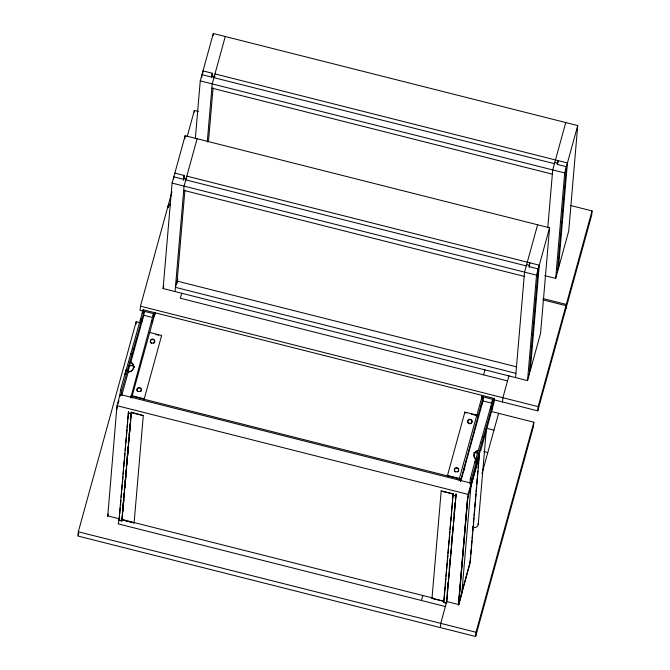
<?xml version="1.0" encoding="UTF-8"?>
<svg xmlns="http://www.w3.org/2000/svg" width="670" height="670" viewBox="0 0 670 670"><rect width="100%" height="100%" fill="white"/><g stroke="black" fill="none" stroke-linecap="round" stroke-linejoin="round"><path stroke-width="1" d="M140.198 322.764L136.169 321.742L78.315 531.787L77.954 536.025L475.633 636.5L533.488 426.455L533.848 422.217L491.512 411.522M107.753 516.076L116.999 405.685L120.089 394.463L471.219 483.179L468.129 494.393L458.724 604.566L446.547 601.493M119.913 396.548L120.449 390.225L125.751 371.012L127.166 371.264L127.643 369.907L121.714 390.543L121.37 394.538M125.751 371.012L125.106 374.228M470.96 486.169L478.02 460.541C478.07 457.669 480.34 451.203 480.248 450.349L480.75 450.65L493.949 402.72L494.309 398.483L143.179 309.774L125.91 370.946L126.27 369.765M127.166 371.264L144.075 311.743L142.769 311.517M128.205 371.8L128.556 367.637M131.421 412.234L143.296 415.567L131.286 412.728L121.84 520.975L118.984 520.247L128.531 411.64L127.853 419.177M119.235 520.113L119.595 515.95M119.771 513.873L120.298 507.626M120.483 505.548L120.977 500.088M121.186 497.224L121.63 492.015M121.814 489.938L122.308 484.477M122.484 482.4L122.962 476.412M123.146 474.327L123.64 468.866M123.766 467.04L124.302 460.801M124.478 458.716L124.972 453.263M125.189 450.391L125.633 445.19M125.86 442.853L126.303 437.652M126.488 435.567L126.965 429.579M127.141 427.502L127.677 421.254M135.951 324.288L136.169 321.742M130.742 397.921L153.254 314.791C153.179 313.141 156.403 315.227 153.447 314.23M132.023 397.938L132.166 396.238M120.056 520.322L121.697 520.732L121.873 518.655M122.317 513.455L122.585 510.331M122.937 506.168L123.297 502.006M123.648 497.844L124 493.681M124.268 490.557L124.628 486.395M124.98 482.232L125.248 479.109M125.6 474.946L125.96 470.784M126.312 466.621L126.58 463.506M126.931 459.344L127.292 455.181M127.643 451.019L128.004 446.856M128.263 443.733L128.623 439.57M128.975 435.408L129.243 432.284M129.687 427.083L129.955 423.959M130.307 419.797L131.22 412.184M121.84 520.975L131.286 412.728M122.275 519.418L122.627 515.255M122.987 511.093L123.255 507.24M123.607 503.078L123.958 499.644M124.319 494.753L124.587 491.629M124.938 487.467L125.29 484.033M125.65 479.871L126.002 475.708M126.27 471.856L126.622 468.422M126.982 464.26L127.25 460.416M127.602 456.253L127.962 452.091M128.313 447.929L128.581 444.805M129.025 440.332L129.285 437.208M129.645 432.318L129.997 428.884M130.357 424.721L130.625 420.869M130.977 416.707L131.328 413.273M170.289 205.698L168.27 205.196L140.465 306.165L140.097 310.403L143.12 311.165M142.894 313.158L143.179 309.774M121.655 395.568L128.33 371.766A5.452 5.126 4.9 0 0 130.96 362.21L130.131 361.884L130.885 362.076L143.774 315.269L144.117 311.274M122.133 519.912L134.101 522.935L143.296 415.567M153.38 315.897L153.572 313.661M154.787 314.448L154.829 313.979L142.861 310.955M168.061 207.733L168.27 205.196M168.329 207.332L168.614 203.948L171.956 191.829M163.095 288.552L172.098 183.086L185.146 135.717L549.576 227.792L540.573 333.25L527.524 380.619L163.095 288.552L163.832 285.881M173.639 178.923L173.815 176.855L183.128 179.208L184.158 175.465L174.845 173.111M161.579 335.938L161.621 335.469L149.653 332.446A1.332 0.452 15.4 0 0 148.355 332.596M184.878 138.816L185.146 135.717M183.756 180.121L184.158 175.465M175.063 291.576L184.066 186.109L197.114 138.74M176.922 283.695L184.903 190.221M194.225 112.15L194.367 110.458L198.395 111.471M195.313 138.774L200.255 80.869L213.303 33.5L577.724 125.575L568.73 231.033L555.681 278.402L544.71 275.63M201.704 77.737L201.971 74.638L211.276 76.991L212.306 73.248L203.002 70.894L202.826 72.963M213.127 35.569L213.303 33.5M211.955 77.385L212.306 73.248M207.264 142.032L212.222 83.892L225.271 36.523M208.47 141.764L213.06 87.996M443.95 601.367L431.991 598.344L441.187 490.976L453.439 493.74L453.263 495.817M440.383 627.597L440.743 623.36L446.84 601.25M441.187 490.976L453.104 494.184L443.657 602.431L446.522 603.151L456.061 494.535L446.522 603.151M444.043 600.328L445.24 586.686M445.374 584.717L445.91 578.478M446.086 576.393L446.58 571.075M446.706 569.106L447.242 562.867M447.418 560.782L447.912 555.464M448.037 553.504L448.573 547.256M448.749 545.179L449.243 539.853M449.369 537.893L449.905 531.645M450.081 529.568L450.617 523.32M450.793 521.243L451.287 515.925M451.413 513.957L452.619 500.314M452.744 498.346L453.104 494.184M446.547 600.831L446.815 597.707M447.258 592.506L447.434 590.429M447.878 585.22L448.146 582.104M448.59 576.895L448.766 574.818M449.21 569.617L449.478 566.493M449.922 561.293L450.19 558.169M450.542 554.006L450.81 550.882M451.253 545.681L451.521 542.558M451.881 538.395L452.141 535.271M452.585 530.07L452.769 527.994M453.297 521.746L453.473 519.669M453.917 514.459L454.185 511.344M454.629 506.135L454.897 503.019M455.257 498.857L456.069 493.74M471.445 414.228L478.053 415.903A1.332 0.452 15.4 0 0 476.839 415.107L464.871 412.084L464.829 412.553L466.714 413.038M459.21 480.599L459.352 478.908M460.441 481.228L482.961 398.097C483.933 396.975 481.462 396.774 481.638 398.005M458.439 604.826L467.643 497.458L458.439 604.826L469.729 563.487M469.896 483.614L470.323 478.623L475.616 459.402L477.032 459.662L477.509 458.305L471.58 478.941L461.814 593.352L458.724 604.566M475.616 459.402L474.946 463.012L475.424 461.655M492.685 399.814L475.775 459.344L476.035 458.447M481.923 397.142L482.015 396.64L493.983 399.663L493.38 402.193M477.032 459.662L493.941 400.132L492.634 399.915M460.826 481.219L482.936 400.962L483.271 396.958M470.005 562.482L470.449 557.281M470.717 554.157L471.161 548.956M471.337 546.871L471.873 540.631M472.048 538.546L472.492 533.345M472.668 531.26L473.112 526.059M473.38 522.935L473.824 517.734M474 515.657L474.536 509.409M474.712 507.332L475.156 502.123M475.331 500.046L475.868 493.798M476.043 491.721L476.487 486.52M476.663 484.435L477.199 478.196M477.375 476.11L477.819 470.909M478.087 467.786L478.531 462.585M478.707 460.499L478.941 454.762A3.752 3.518 4.9 0 0 478.615 454.227M458.64 604.876L470.223 562.473L479.368 455.29A3.953 3.719 4.9 0 0 478.782 454.118M478.238 524.334L486.412 428.599M492.534 401.581L492.726 399.345M475.633 636.5L475.993 632.262L533.848 422.217M502.534 401.966L502.894 397.729L508.949 375.736M515.557 377.595L524.551 272.137L537.6 224.768M527.524 380.619L536.528 275.161L549.576 227.792M529.241 374.388L538.245 268.93L528.931 266.576L529.962 262.833M530.271 370.652L539.275 265.186L186.813 176.135M547.767 227.842L552.708 169.92L565.756 122.551M557.943 162.684L558.118 160.616L557.088 164.359L566.393 166.713L557.398 272.171M494.427 399.923L537.775 410.878L538.144 406.64L565.949 305.662L542.792 299.817M555.681 278.402L564.676 172.944L577.724 125.575M558.428 268.435L567.423 162.969L214.97 73.918M565.949 305.662L565.589 309.9L537.775 410.878M592.045 210.924L566.292 304.423L565.932 308.661L591.685 215.162L592.045 210.924L570.899 205.581M128.154 371.976L129.603 364.941L130.885 362.076M152.165 320.603L152.224 320.118L152.015 320.67M126.287 370.351L126.061 371.356M491.077 407.209L491.269 406.045L490.943 406.866M140.566 320.461L141.077 318.476M151.747 321.659L151.546 322.772L151.755 322.22M476.052 459.218L475.65 460.834M490.432 408.859L490.817 407.327M141.094 319.314L140.692 320.804M153.003 315.712L154.259 316.031L154.385 315.562M482.71 399.01L481.445 398.692L481.571 398.223M490.825 408.231L490.557 409.203M154.259 316.031L154.778 314.423M481.445 398.692L481.696 397.796L482.961 398.097M478.33 458.314L479.151 455.298M467.786 497.701L479.368 455.29M187.165 136.621L194.367 110.458M78.231 535.029L78.775 533.035M125.717 373.182L125.29 374.145M142.249 313.476L142.819 311.424M183.421 179.929L183.932 178.053L186.972 178.823M211.578 77.712L212.089 75.836L215.129 76.606M464.871 412.084L447.384 475.884L447.426 475.407L459.394 478.439A1.332 0.452 15.4 0 1 460.617 479.226L130.91 395.92A1.332 0.452 15.4 0 1 132.208 395.769L149.653 332.446M149.569 333.074L155.155 312.798M161.621 335.469L144.142 399.27L144.176 398.792L132.208 395.769M177.064 282.045L177.835 279.239M118.984 520.247L119.377 518.815M119.536 518.99L118.196 523.865L445.382 606.526M181.687 293.359L180.347 298.242L507.533 380.903M121.697 520.732L121.99 519.677M134.101 522.935L122.183 519.727M421.438 600.479L422.787 595.605M483.589 374.857L484.929 369.974M453.439 493.74L453.062 495.113L455.516 495.733M459.394 478.439L476.839 415.107M476.755 415.735L482.341 395.459M431.991 598.344L444.001 601.183M529.225 267.297L529.744 265.421L526.695 264.658M493.983 399.663L494.309 398.483M481.99 473.615L498.606 413.315M117.543 405.819L116.898 408.901M118.096 403.801L118.942 400.777M107.552 516.026L108.113 514.007L107.602 515.858L119.779 518.932M154.452 315.344L153.254 314.791M481.973 397.109L483.221 397.402M132.476 348.643L133.74 348.953M554.852 162.442L557.892 163.204M213.939 77.661L554.425 163.681M200.255 80.869L564.676 172.944M211.862 88.13L552.348 174.158M185.783 179.878L526.268 265.906M172.098 183.086L536.528 275.161M183.706 190.347L524.191 276.375M168.614 203.948L170.632 204.451M543.135 298.569L566.292 304.423M516.62 366.875L177.148 281.107L175.431 287.338L515.917 373.358M140.465 306.165L538.144 406.64M142.735 311.592L143.991 311.91M153.405 314.339L154.661 314.657M481.847 397.318L483.112 397.637M492.601 399.99L493.857 400.308M142.693 311.684L143.958 312.002M153.355 314.473L154.619 314.791M481.805 397.452L483.062 397.771M492.567 400.082L493.824 400.4M142.66 311.801L143.916 312.12M492.525 400.199L493.782 400.518M142.609 311.935L143.874 312.253M153.304 314.632L154.561 314.95M481.747 397.611L483.011 397.93M492.483 400.325L493.74 400.643M142.568 312.078L143.824 312.396M492.433 400.476L493.69 400.794M142.517 312.237L143.774 312.555M492.383 400.635L493.639 400.953M142.459 312.413L143.723 312.731M492.333 400.811L493.589 401.129M142.409 312.605L143.665 312.923M492.274 400.995L493.53 401.313M142.35 312.798L143.606 313.116M492.216 401.196L493.48 401.514M142.291 313.007L143.556 313.326M492.157 401.397L493.421 401.715M143.774 315.269L153.229 317.664M482.936 400.962L492.383 403.348M155.909 334.506L158.748 335.226M486.981 428.381L493.966 430.14M130.441 353.961L131.705 354.279M480.306 442.359L481.571 442.677M483.799 451.572L487.785 452.577M125.968 370.192L127.233 370.51M475.842 458.59L477.099 458.908M120.449 390.225L121.714 390.543M470.323 478.623L471.58 478.941M116.999 405.685L468.129 494.393M128.38 412.929L130.843 413.558M128.129 413.072L130.993 413.792M452.811 495.247L455.667 495.968M122.819 519.702L125.868 520.473M127.895 520.984L433.356 598.159M443.909 602.288L446.371 602.916M78.315 531.787L475.993 632.262M482.35 437.033L483.606 437.359M128.992 366.071A3.953 3.719 4.9 0 1 134.519 366.993M129.109 366.23A3.752 3.518 4.9 0 1 134.352 367.101M130.943 362.445A5.452 5.126 4.9 0 1 133.003 369.446M132.149 370.51A5.452 5.126 4.9 0 1 128.305 372.001M136.956 390.024A2.178 2.052 4.9 0 1 139.955 388.139A2.178 2.052 4.9 0 1 140.7 391.481M137.61 391.481A2.178 2.052 4.9 0 1 137.04 390.56M150.616 342.571A2.178 2.052 4.9 0 1 151.386 339.774A2.178 2.052 4.9 0 1 154.376 340.528A2.178 2.052 4.9 0 1 153.606 343.325M151.42 343.316A2.178 2.052 4.9 0 1 150.968 342.99M478.112 523.496A3.434 3.224 4.9 0 1 472.4 526.603M469.98 561.862A3.953 3.719 4.9 0 1 470.223 562.473M463.707 470.189A122.543 115.073 4.9 0 1 464.821 467.744M473.841 452.87A3.953 3.719 4.9 0 1 477.794 453.196M473.933 453.046A3.752 3.518 4.9 0 1 477.677 453.356M463.9 470.265A122.267 114.813 4.9 0 1 464.637 468.631M475.566 459.21A5.452 5.126 4.9 0 1 477.928 450.642M475.583 458.975A5.452 5.126 4.9 0 1 477.944 450.407M454.386 470.734A2.178 2.052 4.9 0 1 456.756 468.179A2.178 2.052 4.9 0 1 458.389 471.236M458.046 471.663A2.178 2.052 4.9 0 1 457.593 471.981M455.416 471.981A2.178 2.052 4.9 0 1 454.612 471.228M467.744 422.251A2.178 2.052 4.9 0 1 469.821 419.68A2.178 2.052 4.9 0 1 471.956 422.259A2.178 2.052 4.9 0 1 468.774 423.499M468.313 423.172A2.178 2.052 4.9 0 1 467.962 422.745M141.663 321.583L142.66 317.965L141.663 321.583M481.269 405.827L481.906 403.432L481.269 405.827M491.529 409.973L492.525 406.363L491.529 409.973M151.01 342.521A2.178 2.052 4.9 0 0 154.644 341.608A2.178 2.052 4.9 0 0 151.956 339.095A2.178 2.052 4.9 0 0 151.01 342.521M137.652 391.004A2.178 2.052 4.9 0 0 141.295 390.091A2.178 2.052 4.9 0 0 138.598 387.578A2.178 2.052 4.9 0 0 137.652 391.004M468.355 422.703A2.178 2.052 4.9 0 0 471.998 421.79A2.178 2.052 4.9 0 0 469.302 419.278A2.178 2.052 4.9 0 0 468.355 422.703M455.005 471.186A2.178 2.052 4.9 0 0 458.64 470.273A2.178 2.052 4.9 0 0 455.943 467.76A2.178 2.052 4.9 0 0 455.005 471.186"/></g></svg>
